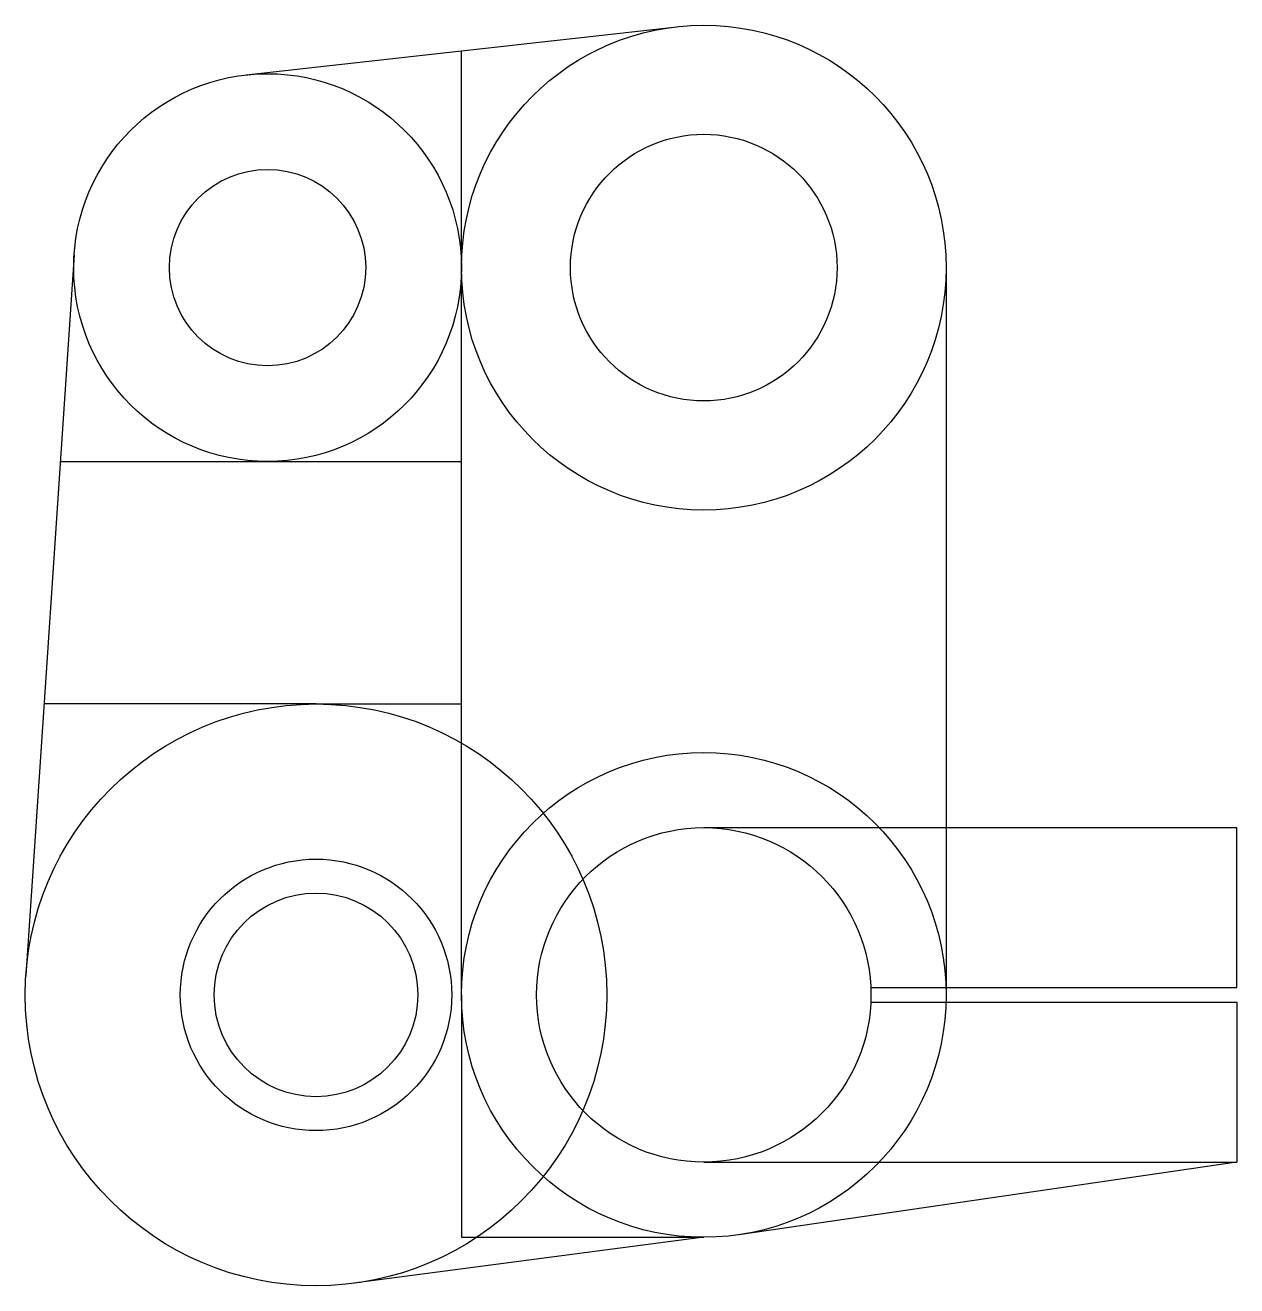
# Model space of a CAD drawing. Extents: x -14 to 11, y -6 to 20.
import ezdxf

# ---------------------------------------------------------------- set-up
doc = ezdxf.new("R2010")
doc.units = 0
doc.layers.add('MODELSKETCH_VISIBLE', color=7, linetype='CONTINUOUS')

msp = doc.modelspace()

# ---------------------------------------------------------------- linework, layer by layer
at = {"layer": 'MODELSKETCH_VISIBLE'}
for p, q in [((-9.444, 18.975), (-0.556, 19.969)), ((-5, 15), (-5, 19.472)), ((-12.991, 15.267), (-13.987, 0.401)), ((-5, 0), (-5, 15)), ((5, 15), (5, 0)), ((-13.277, 11), (-5, 11)), ((-8, 6), (-13.612, 6)), ((-8, 6), (-5, 6)), ((0, 3.45), (10.998, 3.45)), ((10.998, 0.15), (10.998, 3.45)), ((3.447, 0.15), (4.998, 0.15)), ((4.998, 0.15), (10.998, 0.15)), ((-5, 0), (-5, -5)), ((3.447, -0.15), (4.998, -0.15)), ((4.998, -0.15), (10.998, -0.15)), ((10.998, -0.15), (10.998, -3.45)), ((0, -3.45), (10.998, -3.45)), ((10.998, -3.45), (0.721, -4.948)), ((0, -5), (-7.218, -5.949)), ((-5, -5), (0, -5))]:
    msp.add_line(p, q, dxfattribs=at)
for centre, radius in [((0, 15), 5), ((-9, 15), 4), ((0, 15), 2.75), ((-9, 15), 2.025), ((-8, 0), 6), ((0, 0), 5), ((0, 0), 3.45), ((-8, 0), 2.8), ((-8, 0), 2.1)]:
    msp.add_circle(centre, radius, dxfattribs=at)

doc.saveas('drawing.dxf')
